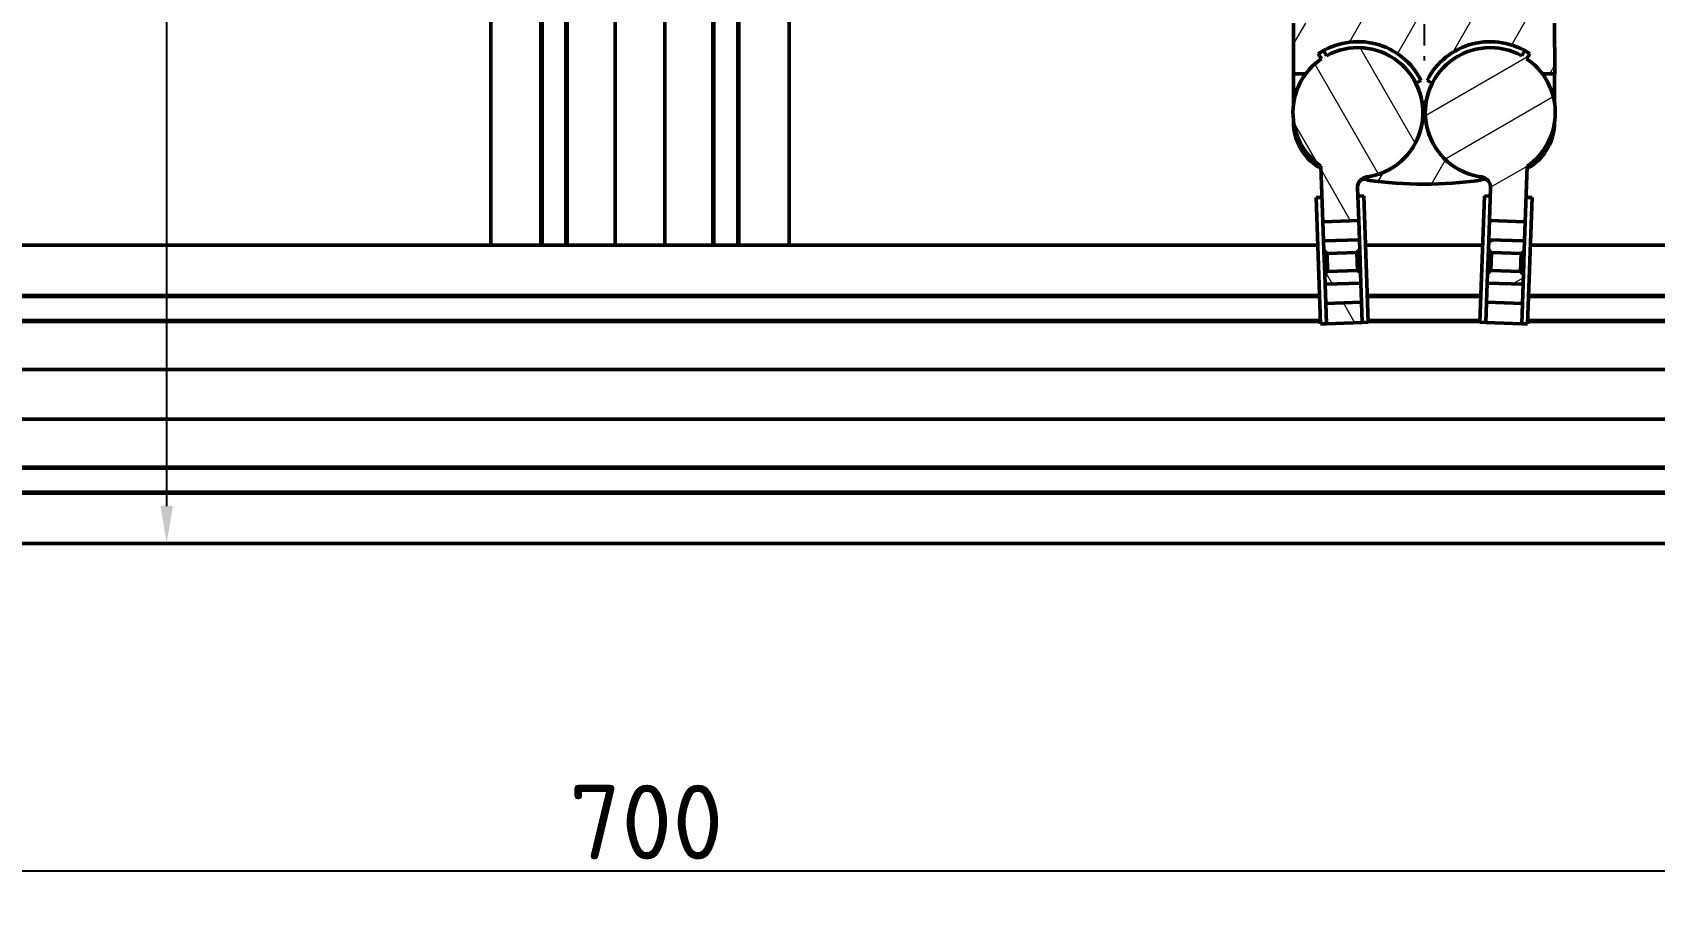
# Model space of a CAD drawing. Header units: millimetres. Extents: x 0 to 2376, y 0 to 1680.
# Drawn here: x 1552.1 to 1987.3, y 779.1 to 1016.9 of the extents above; entities that cross this region are included whole.
import ezdxf

# ---------------------------------------------------------------- set-up
doc = ezdxf.new("R2010")
doc.units = ezdxf.units.MM
doc.header["$LTSCALE"] = 4
doc.linetypes.add('CHAIN', pattern=[0.35429999999999995, 0.2362, -0.0295, 0.0591, -0.0295])
for name, color, linetype, lineweight in [('Centerline (ISO)', 7, 'Continuous', 25), ('Dimension (ISO)', 7, 'Continuous', 25), ('Hatch (ISO)', 7, 'Continuous', 18), ('Visible (ISO)', 7, 'Continuous', 50)]:
    doc.layers.add(name, color=color, linetype=linetype, lineweight=lineweight)
doc.styles.add('Note Text (DIN)', font='isocpeur.ttf')
doc.dimstyles.new('AA-DT', dxfattribs={"dimscale": 4, "dimtxt": 5, "dimasz": 2.5, "dimexe": 3.175, "dimexo": 0.7999999999999999, "dimgap": 0.7999999999999999, "dimtad": 1, "dimdec": 0, "dimrnd": 1e-08, "dimzin": 0, "dimtxsty": 'Note Text (DIN)', "dimcen": 0.09, "dimdle": 10, "dimclrd": 5, "dimclre": 5, "dimclrt": 256, "dimadec": 0, "dimazin": 0, "dimtfac": 1, "dimtmove": 0, "dimatfit": 3, "dimfxl": 1, "dimtolj": 1, "dimtzin": 0, "dimlwd": -1, "dimlwe": -1, "dimarcsym": 0})
pattern_1 = [(120.00017538262, (0, 0), (-10.99850319063437, -6.350033666493876), [])]
pattern_2 = [(30.00002221925499, (0, 0), (-6.350004265217327, 10.9985201655369), [])]

# ---------------------------------------------------------------- blocks, each defined once
blk = doc.blocks.new('*D9')
at = {"layer": 'Defpoints', "color": 0, "transparency": 16777216}
for p in [(1155.06517476316, 879.7663496102859), (2275.065174763145, 879.7663496102937), (1155.06517476316, 791.7663496102937)]:
    blk.add_point(p, dxfattribs=at)
at = {"layer": 'Dimension (ISO)', "color": 5, "transparency": 16777216}
for p, q in [((1155.06517476316, 876.5663496102859), (1155.06517476316, 779.0663496102936)), ((2275.065174763145, 876.5663496102936), (2275.065174763145, 779.0663496102936)), ((2265.065174763145, 791.7663496102937), (1165.06517476316, 791.7663496102937))]:
    blk.add_line(p, q, dxfattribs=at)
for points in [[(1165.06517476316, 793.4330162769603), (1165.06517476316, 790.099682943627), (1155.06517476316, 791.7663496102937)], [(2265.065174763145, 793.4330162769603), (2265.065174763145, 790.099682943627), (2275.065174763145, 791.7663496102937)]]:
    blk.add_solid(points, dxfattribs=at)
at = {"layer": 'Dimension (ISO)', "transparency": 16777216, "insert": (1696.065175364788, 814.9663496102937), "char_height": 20, "attachment_point": 1, "style": 'Note Text (DIN)'}
blk.add_mtext('\\A1;700', dxfattribs=at)
blk = doc.blocks.new('*D12')
at = {"layer": 'Defpoints', "color": 0, "transparency": 16777216}
for p in [(1675.065174763173, 1586.809514248938), (1675.065174763173, 1519.766349610336), (1155.06517476316, 957.3663496102849)]:
    blk.add_point(p, dxfattribs=at)
at = {"layer": 'Dimension (ISO)', "color": 5, "transparency": 16777216}
for p, q in [((1155.06517476316, 960.566349610285), (1155.06517476316, 1599.509514248938)), ((1675.065174763173, 1522.966349610336), (1675.065174763173, 1599.509514248938)), ((1165.06517476316, 1586.809514248938), (1665.065174763173, 1586.809514248938))]:
    blk.add_line(p, q, dxfattribs=at)
for points in [[(1165.06517476316, 1588.476180915605), (1165.06517476316, 1585.142847582271), (1155.06517476316, 1586.809514248938)], [(1665.065174763173, 1588.476180915605), (1665.065174763173, 1585.142847582271), (1675.065174763173, 1586.809514248938)]]:
    blk.add_solid(points, dxfattribs=at)
at = {"layer": 'Dimension (ISO)', "transparency": 16777216, "insert": (1396.065175364801, 1610.009514248938), "char_height": 20, "attachment_point": 1, "style": 'Note Text (DIN)'}
blk.add_mtext('\\A1;325', dxfattribs=at)
blk = doc.blocks.new('*D14')
at = {"layer": 'Defpoints', "color": 0, "transparency": 16777216}
for p in [(1588.079149700396, 1519.766349610337), (1741.625174763173, 1519.766349610337), (1588.079149700399, 879.7663496102894)]:
    blk.add_point(p, dxfattribs=at)
at = {"layer": 'Dimension (ISO)', "color": 5, "transparency": 16777216}
for p, q in [((1738.425174763173, 1519.766349610337), (1575.379149700396, 1519.766349610337)), ((1588.079149700396, 889.7663496102894), (1588.079149700396, 1509.766349610337))]:
    blk.add_line(p, q, dxfattribs=at)
for points in [[(1586.412483033729, 1509.766349610337), (1589.745816367062, 1509.766349610337), (1588.079149700396, 1519.766349610337)], [(1586.412483033729, 889.7663496102894), (1589.745816367062, 889.7663496102894), (1588.079149700396, 879.7663496102894)]]:
    blk.add_solid(points, dxfattribs=at)
at = {"layer": 'Dimension (ISO)', "transparency": 16777216, "insert": (1564.879149700395, 1179.766350243611), "char_height": 20, "attachment_point": 1, "rotation": 90, "style": 'Note Text (DIN)'}
blk.add_mtext('\\A1;400', dxfattribs=at)

msp = doc.modelspace()

# ---------------------------------------------------------------- hatches: boundary and pattern name
at = {"layer": 'Hatch (ISO)'}
h = msp.add_hatch(dxfattribs=at)
h.set_pattern_fill('ANSI31', color=256, scale=101.6, angle=14.999977780745, style=0)
h.set_pattern_definition([(59.99997778074501, (0, 0), (-10.9985201655369, 6.350004265217327), [])])
edge = h.paths.add_edge_path()
edge.add_line((1960.489115357102, 1019.366349610355), (1952.985174763147, 1019.366349610355))
edge.add_line((1952.985174763147, 1019.366349610355), (1952.985174763144, 1110.566349610355))
edge.add_line((1952.985174763144, 1110.566349610355), (1951.063674305205, 1110.566349610355))
edge.add_line((1951.063674305205, 1110.566349610355), (1951.063674305205, 1108.486349610355))
edge.add_line((1951.063674305205, 1108.486349610355), (1951.063674305205, 1108.006349610355))
edge.add_line((1951.063674305205, 1108.006349610355), (1950.786468034079, 1108.006349610355))
edge.add_line((1950.786468034079, 1108.006349610355), (1949.703192828521, 1108.006349610355))
edge.add_line((1949.703192828521, 1108.006349610354), (1948.055533441486, 1108.006349610354))
edge.add_line((1948.055533441486, 1108.006349610354), (1948.055533441487, 1098.695975524186))
edge.add_ellipse((1945.465174763144, 1098.566349610354), major_axis=(0.1296259138321219, -2.590358678342289), ratio=1, start_angle=264.2704246847469, end_angle=449.99999999999983, ccw=False)
edge.add_line((1942.874816084802, 1098.695975524186), (1942.874816084802, 1108.006349610354))
edge.add_line((1942.874816084802, 1108.006349610354), (1941.227156697767, 1108.006349610354))
edge.add_line((1941.227156697767, 1108.006349610354), (1940.143881492208, 1108.006349610354))
edge.add_line((1940.143881492208, 1108.006349610354), (1939.866675221082, 1108.006349610354))
edge.add_line((1939.866675221082, 1108.006349610354), (1939.866675221082, 1108.486349610354))
edge.add_line((1939.866675221082, 1108.486349610354), (1939.866675221082, 1110.566349610354))
edge.add_line((1939.866675221082, 1110.566349610354), (1932.970451060353, 1110.566349610354))
edge.add_line((1932.970451060353, 1110.566349610354), (1917.959898465935, 1110.566349610353))
edge.add_line((1917.959898465935, 1110.566349610353), (1911.063674305205, 1110.566349610353))
edge.add_line((1911.063674305205, 1110.566349610353), (1911.063674305205, 1108.486349610353))
edge.add_line((1911.063674305205, 1108.486349610353), (1911.063674305205, 1108.006349610353))
edge.add_line((1911.063674305205, 1108.006349610353), (1910.786468034079, 1108.006349610353))
edge.add_line((1910.786468034079, 1108.006349610353), (1909.703192828521, 1108.006349610353))
edge.add_line((1909.703192828521, 1108.006349610353), (1908.055533441486, 1108.006349610353))
edge.add_line((1908.055533441486, 1108.006349610353), (1908.055533441487, 1098.695975524185))
edge.add_ellipse((1905.465174763144, 1098.566349610353), major_axis=(0.1296259138319781, -2.590358678342294), ratio=1, start_angle=264.2704246847535, end_angle=449.9999999999999, ccw=False)
edge.add_line((1902.874816084802, 1098.695975524185), (1902.874816084802, 1108.006349610353))
edge.add_line((1902.874816084802, 1108.006349610353), (1901.227156697767, 1108.006349610353))
edge.add_line((1901.227156697767, 1108.006349610353), (1900.143881492209, 1108.006349610353))
edge.add_line((1900.143881492209, 1108.006349610353), (1899.866675221082, 1108.006349610353))
edge.add_line((1899.866675221082, 1108.006349610353), (1899.866675221082, 1108.486349610353))
edge.add_line((1899.866675221082, 1108.486349610353), (1899.866675221082, 1110.566349610353))
edge.add_line((1899.866675221082, 1110.566349610353), (1897.945174763144, 1110.566349610353))
edge.add_line((1897.945174763144, 1110.566349610353), (1897.945174763147, 1019.366349610353))
edge.add_line((1897.945174763147, 1019.366349610352), (1890.441234169192, 1019.366349610352))
edge.add_line((1890.441234169192, 1019.366349610352), (1890.441234169193, 1012.966349610352))
edge.add_line((1890.441234169193, 1012.966349610352), (1890.393234149037, 1012.966349610352))
edge.add_line((1890.393234149037, 1012.966349610352), (1890.393234149037, 1005.766349610352))
edge.add_line((1890.393234149037, 1005.766349610352), (1893.705403336442, 1005.766349610352))
edge.add_ellipse((1907.705174763148, 995.3663496103532), major_axis=(10.39999999999922, 13.99977142670563), ratio=1, start_angle=70.60752261244261, end_angle=90.00000000000023, ccw=False)
edge.add_line((1897.952850526617, 1009.824764875713), (1897.058141881064, 1011.151224991801))
edge.add_ellipse((1907.705174763147, 995.3663496103511), major_axis=(15.78487538144949, 10.64703288208283), ratio=1, start_angle=84.99999999999699, end_angle=90, ccw=False)
edge.add_ellipse((1907.705174763148, 995.3663496103502), major_axis=(16.65275922393693, 9.230775169489366), ratio=1, start_angle=358.00000000001677, end_angle=450.00000000000034, ccw=False)
edge.add_line((1924.669938983694, 1004.010328725395), (1923.244328544993, 1003.283943925812))
edge.add_ellipse((1907.705174763148, 995.3663496103529), major_axis=(7.917594315458727, -15.53915378184463), ratio=1, start_angle=341.4421351495239, end_angle=450, ccw=False)
edge.add_line((1910.265549830659, 978.1153183509275), (1910.265549830519, 977.2677662485204))
edge.add_ellipse((1925.465174763145, 1081.606349610354), major_axis=(104.3385833618334, -15.19962493262535), ratio=1, start_angle=269.9999999999999, end_angle=286.5766331886661)
edge.add_line((1940.664799695778, 977.2677662485216), (1940.664799695778, 978.1153183509288))
edge.add_ellipse((1943.225174763148, 995.3663496103542), major_axis=(-17.2510312594255, 2.560375067509534), ratio=1, start_angle=341.4421351495239, end_angle=450.0000000004529, ccw=False)
edge.add_line((1927.686020981303, 1003.283943925812), (1926.260410542601, 1004.010328725395))
edge.add_ellipse((1943.225174763149, 995.3663496103514), major_axis=(8.643979115043674, 16.96476422054742), ratio=1, start_angle=358.0000000000169, end_angle=450.0000000000001, ccw=False)
edge.add_ellipse((1943.225174763146, 995.3663496103477), major_axis=(16.65275922394146, -9.230775169490524), ratio=1, start_angle=84.99999999999778, end_angle=90.00000000000023, ccw=False)
edge.add_line((1953.872207645231, 1011.151224991802), (1952.977498999678, 1009.824764875714))
edge.add_ellipse((1943.225174763148, 995.3663496103545), major_axis=(14.45841526536002, -9.752324236529205), ratio=1, start_angle=70.60752261244272, end_angle=90.00000000000011, ccw=False)
edge.add_line((1957.224946189853, 1005.766349610355), (1960.537115377258, 1005.766349610355))
edge.add_line((1960.537115377258, 1005.766349610355), (1960.537115377258, 1012.966349610355))
edge.add_line((1960.537115377258, 1012.966349610355), (1960.489115357102, 1012.966349610355))
edge.add_line((1960.489115357102, 1012.966349610355), (1960.489115357102, 1019.366349610355))
h = msp.add_hatch(dxfattribs=at)
h.set_pattern_fill('ANSI31', color=256, scale=101.6, angle=75.00017538262, style=0)
h.set_pattern_definition(pattern_1)
edge = h.paths.add_edge_path()
edge.add_line((1898.321140084061, 966.0913766788302), (1907.915292023444, 966.4264118471746))
edge.add_line((1907.915292023444, 966.4264118471747), (1907.611094805993, 975.137480414038))
edge.add_ellipse((1910.489340387808, 975.237990964541), major_axis=(-0.1005105505030272, 2.878245581814628), ratio=1, start_angle=5.875213038301126, end_angle=90.00000000000011, ccw=False)
edge.add_ellipse((1907.705174763161, 995.3663496102682), major_axis=(17.27552041246276, 2.389559473120336), ratio=1, start_angle=270, end_angle=270.5669221112221)
edge.add_ellipse((1907.705174763149, 995.3663496103532), major_axis=(2.560375067509741, -17.25103125942527), ratio=0.9999999999999996, start_angle=0, end_angle=108.55786485048)
edge.add_ellipse((1907.705174763149, 995.3663496103532), major_axis=(15.53915378184437, 7.917594315458794), ratio=0.9999999999999998, start_angle=0, end_angle=91.99999999999768)
edge.add_line((1899.250094986053, 1010.619717302864), (1898.474399593657, 1012.019108834288))
edge.add_ellipse((1907.705174762976, 995.3663496106634), major_axis=(-16.65275922362493, -9.230775169318257), ratio=1, start_angle=270, end_angle=275.0000000000948)
edge.add_line((1897.058141881065, 1011.151224991801), (1897.952850526618, 1009.824764875712))
edge.add_ellipse((1907.705174763149, 995.3663496103532), major_axis=(-14.45841526535913, -9.75232423653071), ratio=1, start_angle=270, end_angle=289.3924773875585)
edge.add_ellipse((1907.705174763149, 995.3663496103532), major_axis=(-10.3999999999987, -13.99977142670623), ratio=1, start_angle=270.0000000000002, end_angle=361.9999999999939)
edge.add_line((1897.800095138892, 981.0121517004341), (1898.32114008406, 966.0913766788302))
h = msp.add_hatch(dxfattribs=at)
h.set_pattern_fill('ANSI31', color=256, scale=101.6, angle=-14.999977780745, style=0)
h.set_pattern_definition(pattern_2)
edge = h.paths.add_edge_path()
edge.add_line((1943.015057502854, 966.4264118471759), (1952.609209442238, 966.0913766788323))
edge.add_line((1952.609209442237, 966.0913766788321), (1953.130254387405, 981.0121517004361))
edge.add_ellipse((1943.225174763147, 995.3663496103545), major_axis=(14.35419790991841, 9.905079624257793), ratio=1, start_angle=269.9999999999999, end_angle=361.9999999999939)
edge.add_ellipse((1943.225174763147, 995.3663496103545), major_axis=(-10.3999999999998, 13.99977142670543), ratio=1, start_angle=269.9999999999998, end_angle=289.392477387558)
edge.add_line((1952.977498999677, 1009.824764875714), (1953.87220764523, 1011.151224991803))
edge.add_ellipse((1943.22517476332, 995.3663496106647), major_axis=(-15.78487538113813, 10.64703288190973), ratio=1, start_angle=270.0000000000001, end_angle=275.0000000000949)
edge.add_line((1952.455949932637, 1012.01910883429), (1951.680254540242, 1010.619717302866))
edge.add_ellipse((1943.225174763147, 995.3663496103545), major_axis=(-15.2533676925112, 8.455079777095479), ratio=1, start_angle=269.9999999999997, end_angle=361.9999999999974)
edge.add_ellipse((1943.225174763147, 995.3663496103545), major_axis=(-7.917594315457697, -15.53915378184491), ratio=1, start_angle=269.9999999999999, end_angle=378.5578648504801)
edge.add_ellipse((1943.225174763129, 995.3663496102345), major_axis=(17.25103125930539, -2.560375067490952), ratio=1, start_angle=270.0000000000001, end_angle=270.5669221112241)
edge.add_ellipse((1940.44100913849, 975.2379909645422), major_axis=(2.852838233264505, -0.394606151525956), ratio=1, start_angle=5.875213038301126, end_angle=90.00000000000358, ccw=False)
edge.add_line((1943.319254720304, 975.1374804140391), (1943.015057502854, 966.4264118471758))
h = msp.add_hatch(dxfattribs=at)
h.set_pattern_fill('ANSI31', color=256, scale=101.6, angle=75.00017538262, style=0)
h.set_pattern_definition(pattern_1)
edge = h.paths.add_edge_path()
edge.add_spline(control_points=[(1898.593111345556, 958.3031387489872), (1899.066072487245, 957.8617321732474), (1899.420574198431, 957.5306695901061)], knot_values=[0, 0, 0, 0.07074943082515035, 0.07074943082515035, 0.07074943082515035], weights=[1, 1.010386050460825, 1], degree=2, periodic=0)
edge.add_line((1899.420574198431, 957.5306695901061), (1907.415700814584, 957.8098655637264))
edge.add_spline(control_points=[(1907.415700814584, 957.8098655637264), (1907.746245219954, 958.1648504853549), (1908.187263284939, 958.6381739173315)], knot_values=[0, 0, 0, 0.07074943082515475, 0.07074943082515475, 0.07074943082515475], weights=[1, 1.010386049898846, 1], degree=2, periodic=0)
edge.add_line((1908.187263284939, 958.6381739173315), (1908.09609645175, 961.2488504435254))
edge.add_line((1908.09609645175, 961.2488504435254), (1898.501944512367, 960.913815275181))
edge.add_line((1898.501944512367, 960.9138152751812), (1898.593111345556, 958.3031387489873))
h = msp.add_hatch(dxfattribs=at)
h.set_pattern_fill('ANSI31', color=256, scale=101.6, angle=-14.999977780745, style=0)
h.set_pattern_definition(pattern_2)
edge = h.paths.add_edge_path()
edge.add_spline(control_points=[(1951.509775327867, 957.5306695901081), (1951.864277038919, 957.8617321731246), (1952.337238180743, 958.3031387489892)], knot_values=[0, 0, 0, 0.07074943082515506, 0.07074943082515506, 0.07074943082515506], weights=[1, 1.010386050706885, 1], degree=2, periodic=0)
edge.add_line((1952.337238180743, 958.3031387489892), (1952.428405013932, 960.9138152751831))
edge.add_line((1952.428405013932, 960.9138152751831), (1942.834253074548, 961.2488504435267))
edge.add_line((1942.834253074548, 961.2488504435266), (1942.74308624136, 958.6381739173328))
edge.add_spline(control_points=[(1942.74308624136, 958.6381739173328), (1943.184104306209, 958.1648504855015), (1943.514648711714, 957.8098655637277)], knot_values=[0, 0, 0, 0.07074943082515506, 0.07074943082515506, 0.07074943082515506], weights=[1, 1.010386049641645, 1], degree=2, periodic=0)
edge.add_line((1943.514648711714, 957.8098655637277), (1951.509775327867, 957.5306695901081))
h = msp.add_hatch(dxfattribs=at)
h.set_pattern_fill('ANSI31', color=256, scale=101.6, angle=75.00017538262, style=0)
h.set_pattern_definition(pattern_1)
edge = h.paths.add_edge_path()
edge.add_spline(control_points=[(1899.587847265829, 952.7405956647083), (1899.257302860911, 952.3856107435652), (1898.816284795474, 951.9122873111031)], knot_values=[0, 0, 0, 0.07074943082515035, 0.07074943082515035, 0.07074943082515035], weights=[1, 1.010386050188989, 1], degree=2, periodic=0)
edge.add_line((1898.816284795474, 951.9122873111031), (1898.907451628663, 949.3016107849094))
edge.add_line((1898.907451628663, 949.3016107849096), (1908.501603568046, 949.636645953254))
edge.add_line((1908.501603568046, 949.6366459532538), (1908.410436734857, 952.2473224794477))
edge.add_spline(control_points=[(1908.410436734858, 952.2473224794476), (1907.937475593016, 952.6887290553287), (1907.582973881982, 953.0197916383287)], knot_values=[0, 0, 0, 0.07074943082515475, 0.07074943082515475, 0.07074943082515475], weights=[1, 1.010386050714864, 1], degree=2, periodic=0)
edge.add_line((1907.582973881982, 953.0197916383287), (1899.587847265829, 952.7405956647083))
h = msp.add_hatch(dxfattribs=at)
h.set_pattern_fill('ANSI31', color=256, scale=101.6, angle=-14.999977780745, style=0)
h.set_pattern_definition(pattern_2)
edge = h.paths.add_edge_path()
edge.add_spline(control_points=[(1952.114064730825, 951.9122873111052), (1951.673046664791, 952.3856107442076), (1951.34250226047, 952.7405956647102)], knot_values=[0, 0, 0, 0.07074943082515506, 0.07074943082515506, 0.07074943082515506], weights=[1, 1.010386050745456, 1], degree=2, periodic=0)
edge.add_line((1951.34250226047, 952.7405956647102), (1943.347375644317, 953.0197916383299))
edge.add_spline(control_points=[(1943.347375644317, 953.0197916383299), (1942.992873931996, 952.6887290541281), (1942.519912791442, 952.2473224794488)], knot_values=[0, 0, 0, 0.07074943082515506, 0.07074943082515506, 0.07074943082515506], weights=[1, 1.010386049679973, 1], degree=2, periodic=0)
edge.add_line((1942.519912791442, 952.2473224794488), (1942.428745958253, 949.6366459532551))
edge.add_line((1942.428745958253, 949.6366459532551), (1952.022897897636, 949.3016107849114))
edge.add_line((1952.022897897636, 949.3016107849114), (1952.114064730825, 951.9122873111052))
h = msp.add_hatch(dxfattribs=at)
h.set_pattern_fill('ANSI31', color=256, scale=101.6, angle=75.00017538262, style=0)
h.set_pattern_definition(pattern_1)
h.paths.add_polyline_path([(1908.682407996353, 944.4590845496045), (1899.088256056969, 944.1240493812603), (1899.277049816436, 938.7177034669321), (1908.87120175582, 939.0527386352765)])
h = msp.add_hatch(dxfattribs=at)
h.set_pattern_fill('ANSI31', color=256, scale=101.6, angle=-14.999977780745, style=0)
h.set_pattern_definition(pattern_2)
h.paths.add_polyline_path([(1951.84209346933, 944.1240493812622), (1942.247941529947, 944.4590845496059), (1942.05914777048, 939.0527386352777), (1951.653299709864, 938.7177034669342)])

# ---------------------------------------------------------------- linework, layer by layer
at = {"layer": 'Centerline (ISO)', "linetype": 'CHAIN', "ltscale": 23.99096870422363}
msp.add_line((1925.465174763133, 1384.55911050467), (1925.465174763147, 1009.366349610354), dxfattribs=at)
at = {"layer": 'Visible (ISO)'}
for p, q in [((1675.065174763173, 1519.766349610336), (1675.065174763176, 959.7663496103405)), ((1688.505174763173, 1519.766349610336), (1688.505174763176, 959.7663496103405)), ((1688.825174763173, 1519.766349610336), (1688.825174763176, 959.7663496103405)), ((1695.225174763173, 1519.766349610336), (1695.225174763176, 959.7663496103405)), ((1695.545174763173, 1519.766349610336), (1695.545174763176, 959.7663496103405)), ((1708.425174763173, 1519.766349610336), (1708.425174763176, 959.7663496103406)), ((1721.705174763172, 1519.766349610336), (1721.705174763175, 959.7663496103407)), ((1734.585174763172, 1519.766349610336), (1734.585174763175, 959.7663496103406)), ((1734.905174763171, 1519.766349610336), (1734.905174763175, 959.7663496103406)), ((1741.305174763171, 1519.766349610336), (1741.305174763175, 959.766349610341)), ((1741.625174763172, 1519.766349610336), (1741.625174763175, 959.766349610341)), ((1755.065174763173, 1209.446349610331), (1755.065174763174, 959.7663496103411)), ((1890.441234169193, 1019.366349610353), (1890.441234169193, 1012.966349610353)), ((1960.489115357102, 1012.966349610356), (1960.489115357101, 1019.366349610356)), ((1890.441234169193, 1012.966349610353), (1890.393234149037, 1012.966349610353)), ((1890.393234149037, 1012.966349610353), (1890.393234149037, 1005.766349610353)), ((1897.952850526618, 1009.824764875713), (1897.058141881064, 1011.151224991801)), ((1897.058141881065, 1011.151224991801), (1897.952850526618, 1009.824764875712)), ((1899.250094986052, 1010.619717302864), (1898.474399593657, 1012.019108834288)), ((1952.455949932637, 1012.01910883429), (1951.680254540242, 1010.619717302866)), ((1953.87220764523, 1011.151224991803), (1952.977498999677, 1009.824764875715)), ((1952.977498999676, 1009.824764875714), (1953.87220764523, 1011.151224991803)), ((1960.537115377258, 1012.966349610356), (1960.489115357102, 1012.966349610356)), ((1960.537115377258, 1005.766349610356), (1960.537115377258, 1012.966349610356)), ((1890.393234149037, 1005.766349610353), (1893.705403336442, 1005.766349610353)), ((1890.449734361472, 997.8968389986265), (1890.449734361472, 1005.766349610353)), ((1957.224946189853, 1005.766349610356), (1960.537115377258, 1005.766349610356)), ((1960.480615164823, 1005.766349610356), (1960.480615164823, 997.8968389986292)), ((1924.669938983694, 1004.010328725396), (1923.244328544992, 1003.283943925812)), ((1927.686020981303, 1003.283943925813), (1926.260410542601, 1004.010328725396)), ((1890.449734361473, 991.844160537572), (1890.449734361473, 992.8358602220804)), ((1960.480615164824, 992.8358602220829), (1960.480615164824, 991.8441605375745)), ((1897.800095138892, 981.0121517004342), (1898.32114008406, 966.0913766788303)), ((1952.609209442237, 966.0913766788324), (1953.130254387404, 981.0121517004361)), ((1907.915292023443, 966.4264118471748), (1907.611094805993, 975.137480414038)), ((1910.265549830659, 978.1153183509286), (1910.26554983052, 977.2677662485216)), ((1940.664799695777, 977.2677662485227), (1940.664799695638, 978.1153183509298)), ((1943.319254720304, 975.1374804140394), (1943.015057502854, 966.426411847176)), ((1896.494233565056, 972.5612011246959), (1898.093258888287, 972.6170403194199)), ((1897.678024493206, 938.6618642722084), (1896.494233565056, 972.5612011246959)), ((1907.68741082767, 972.9520754877643), (1909.2864361509, 973.0079146824883)), ((1909.2864361509, 973.0079146824883), (1910.47022707905, 939.1085778300009)), ((1940.46012244725, 939.108577830002), (1941.643913375397, 973.0079146824896)), ((1943.242938698628, 972.9520754877656), (1941.643913375397, 973.0079146824894)), ((1954.436115961242, 972.5612011246981), (1952.837090638011, 972.617040319422)), ((1954.436115961242, 972.5612011246981), (1953.252325033094, 938.6618642722103)), ((1898.321140084061, 966.0913766788303), (1907.915292023443, 966.4264118471748)), ((1907.915292023443, 966.4264118471748), (1908.09609645175, 961.2488504435255)), ((1942.834253074549, 961.2488504435269), (1943.015057502854, 966.426411847176)), ((1943.015057502854, 966.426411847176), (1952.609209442237, 966.0913766788324)), ((1898.501944512367, 960.9138152751812), (1898.321140084061, 966.0913766788303)), ((1952.609209442237, 966.0913766788324), (1952.428405013932, 960.9138152751831)), ((1675.065174763189, 959.7663496102883), (1155.06517476316, 959.7663496102848)), ((1675.065174763175, 959.7663496103405), (1677.465174763176, 959.7663496103405)), ((1688.505174763175, 959.7663496103405), (1677.465174763175, 959.7663496103404)), ((1688.825174763176, 959.7663496103405), (1688.505174763176, 959.7663496103405)), ((1695.225174763176, 959.7663496103405), (1688.825174763176, 959.7663496103405)), ((1695.545174763176, 959.7663496103405), (1695.225174763176, 959.7663496103405)), ((1706.825174763176, 959.7663496103406), (1695.545174763176, 959.7663496103405)), ((1706.825174763175, 959.7663496103406), (1708.425174763175, 959.7663496103406)), ((1721.705174763188, 959.7663496102888), (1708.425174763189, 959.7663496102888)), ((1721.705174763174, 959.7663496103407), (1723.305174763174, 959.7663496103407)), ((1734.585174763175, 959.7663496103407), (1723.305174763175, 959.7663496103407)), ((1734.905174763175, 959.7663496103407), (1734.585174763175, 959.7663496103407)), ((1741.305174763175, 959.766349610341), (1734.905174763175, 959.7663496103407)), ((1741.625174763175, 959.766349610341), (1741.305174763175, 959.766349610341)), ((1752.665174763175, 959.766349610341), (1741.625174763175, 959.766349610341)), ((1752.665174763174, 959.766349610341), (1755.065174763174, 959.766349610341)), ((1896.941039625462, 959.76634961029), (1755.065174763188, 959.7663496102891)), ((1908.09609645175, 961.2488504435255), (1898.501944512367, 960.9138152751813)), ((1898.501944512367, 960.9138152751812), (1898.593111345556, 958.3031387489875)), ((1898.816284795474, 951.9122873111035), (1898.593111345555, 958.3031387489875)), ((1899.420574198431, 957.5306695901064), (1907.415700814584, 957.8098655637267)), ((1899.587847265829, 952.7405956647085), (1899.420574198432, 957.5306695901064)), ((1907.582973881982, 953.0197916383288), (1907.415700814584, 957.8098655637267)), ((1908.187263284939, 958.6381739173318), (1908.09609645175, 961.2488504435255)), ((1908.187263284939, 958.6381739173318), (1908.410436734858, 952.2473224794477)), ((1941.181507733792, 959.7663496102904), (1909.748841792487, 959.76634961029)), ((1942.519912791442, 952.2473224794489), (1942.74308624136, 958.638173917333)), ((1942.834253074548, 961.248850443527), (1942.74308624136, 958.638173917333)), ((1952.428405013932, 960.9138152751832), (1942.834253074548, 961.2488504435269)), ((1943.514648711714, 957.809865563728), (1943.347375644317, 953.0197916383302)), ((1943.514648711714, 957.809865563728), (1951.509775327867, 957.5306695901082)), ((1951.509775327867, 957.5306695901082), (1951.34250226047, 952.7405956647103)), ((1952.337238180743, 958.3031387489893), (1952.114064730825, 951.9122873111053)), ((1952.337238180743, 958.3031387489893), (1952.428405013932, 960.9138152751832)), ((2275.065174763145, 959.7663496102925), (1953.989309900816, 959.7663496102904)), ((1898.816284795474, 951.9122873111035), (1898.907451628663, 949.3016107849097)), ((1898.907451628663, 949.3016107849097), (1908.501603568046, 949.6366459532542)), ((1899.088256056969, 944.1240493812604), (1898.907451628663, 949.3016107849097)), ((1907.582973881981, 953.0197916383288), (1899.587847265829, 952.7405956647085)), ((1908.501603568046, 949.6366459532542), (1908.410436734857, 952.2473224794477)), ((1908.501603568046, 949.636645953254), (1908.682407996353, 944.4590845496048)), ((1942.247941529947, 944.459084549606), (1942.428745958253, 949.6366459532553)), ((1942.519912791442, 952.2473224794492), (1942.428745958253, 949.6366459532553)), ((1942.428745958253, 949.6366459532553), (1952.022897897636, 949.3016107849116)), ((1951.34250226047, 952.7405956647106), (1943.347375644317, 953.0197916383303)), ((1952.022897897636, 949.3016107849115), (1951.84209346933, 944.1240493812622)), ((1952.022897897636, 949.3016107849116), (1952.114064730825, 951.9122873111054)), ((1897.410374767432, 946.3263496102904), (1155.06517476316, 946.3263496102853)), ((1897.421549413669, 946.0063496102903), (1155.06517476316, 946.0063496102852)), ((1940.712172591823, 946.3263496102907), (1910.218176934457, 946.3263496102904)), ((1940.700997945586, 946.0063496102906), (1910.229351580694, 946.0063496102903)), ((2275.065174763145, 946.0063496102929), (1953.508800112611, 946.0063496102907)), ((2275.065174763145, 946.3263496102927), (1953.519974758848, 946.3263496102905)), ((1908.682407996353, 944.4590845496048), (1899.088256056969, 944.1240493812604)), ((1899.088256056969, 944.1240493812604), (1899.277049816436, 938.7177034669323)), ((1908.87120175582, 939.0527386352767), (1908.682407996353, 944.4590845496049)), ((1942.247941529947, 944.4590845496061), (1942.05914777048, 939.0527386352779)), ((1951.84209346933, 944.1240493812625), (1942.247941529947, 944.4590845496061)), ((1951.653299709863, 938.7177034669343), (1951.84209346933, 944.1240493812625)), ((1897.645042338416, 939.6063496102902), (1155.06517476316, 939.6063496102851)), ((1897.656216984654, 939.2863496102904), (1155.06517476316, 939.2863496102852)), ((1897.678024493206, 938.6618642722084), (1899.277049816436, 938.7177034669323)), ((1899.277049816436, 938.7177034669323), (1908.87120175582, 939.0527386352767)), ((1908.87120175582, 939.0527386352767), (1910.47022707905, 939.1085778300009)), ((1940.477505020839, 939.6063496102904), (1910.452844505441, 939.6063496102903)), ((1940.466330374602, 939.2863496102906), (1910.464019151679, 939.2863496102904)), ((1942.05914777048, 939.0527386352779), (1940.46012244725, 939.108577830002)), ((1942.05914777048, 939.0527386352779), (1951.653299709863, 938.7177034669343)), ((1953.252325033094, 938.6618642722103), (1951.653299709863, 938.7177034669344)), ((2275.065174763145, 939.2863496102929), (1953.274132541626, 939.2863496102907)), ((2275.065174763145, 939.6063496102927), (1953.285307187864, 939.6063496102906)), ((2275.065174763145, 926.4063496102926), (1155.06517476316, 926.4063496102849)), ((2275.065174763145, 913.1263496102935), (1155.06517476316, 913.1263496102858)), ((2275.065174763145, 900.2463496102935), (1155.06517476316, 900.2463496102858)), ((2275.065174763145, 899.9263496102934), (1155.06517476316, 899.9263496102857)), ((2275.065174763145, 893.5263496102934), (1155.06517476316, 893.5263496102857)), ((2275.065174763145, 893.2063496102932), (1155.06517476316, 893.2063496102854)), ((2275.065174763145, 879.7663496102938), (1155.06517476316, 879.766349610286))]:
    msp.add_line(p, q, dxfattribs=at)
for centre, radius, start, end in [((1907.705174763148, 995.3663496103512), 19.04000000000181, 27.00000000001007, 123.9999999999965), ((1943.225174763148, 995.3663496103525), 19.04000000000185, 56.00000000000774, 152.9999999999941), ((1907.705174763149, 995.3663496103532), 17.43999999999969, 124.0000000000041, 235.3924773875564), ((1907.705174763148, 995.3663496103538), 17.43999999999983, 124.0000000000017, 143.392477387559), ((1907.705174762976, 995.3663496106626), 19.03999999964704, 118.9999999999984, 124.0000000000927), ((1907.705174763149, 995.3663496103532), 17.43999999999972, 277.8752130383036, 119.0000000000017), ((1943.225174763147, 995.3663496103545), 17.43999999999971, 61.00000000000346, 262.1247869617011), ((1943.22517476332, 995.3663496106639), 19.03999999964704, 55.99999999991087, 61.00000000000618), ((1943.225174763147, 995.3663496103552), 17.43999999999984, 36.60752261244527, 56.00000000000193), ((1943.225174763147, 995.3663496103545), 17.43999999999969, 304.607522612448, 56.00000000000036), ((1907.705174763148, 995.3663496103538), 17.43999999999984, 278.442135149528, 27.00000000000462), ((1943.225174763147, 995.3663496103552), 17.43999999999987, 153.0000000000008, 261.5578648504767), ((1904.809174763146, 992.9241935698047), 14.39999999999805, 184.3013541069775, 240.981496249062), ((1946.12117476315, 992.9241935698062), 14.39999999999807, 299.018503750942, 355.698645893027), ((1910.489340387808, 975.237990964541), 2.879999999999618, 97.87521303829358, 181.9999999999957), ((1925.465174763145, 1081.606349610354), 105.326915337988, 260.9188011810466, 261.7027313270334), ((1925.465174763145, 1081.606349610354), 105.4398813355103, 261.711683405669, 278.2883165943351), ((1925.465174763145, 1081.606349610354), 105.3269153379879, 278.2972686729709, 279.0811988189576), ((1940.44100913849, 975.2379909645422), 2.879999999999618, 358.0000000000073, 82.1247869617068)]:
    msp.add_arc(centre, radius, start, end, dxfattribs=at)
for points, weights in [([(1898.593111345556, 958.3031387489873), (1899.066072487245, 957.8617321732476), (1899.420574198431, 957.5306695901064)], [1, 1.010386050460825, 1]), ([(1907.415700814584, 957.8098655637267), (1907.746245219954, 958.1648504853553), (1908.187263284939, 958.6381739173318)], [1, 1.010386049898846, 1]), ([(1942.74308624136, 958.638173917333), (1943.184104306209, 958.1648504855016), (1943.514648711714, 957.809865563728)], [1, 1.010386049641645, 1]), ([(1951.509775327867, 957.5306695901082), (1951.864277038919, 957.8617321731247), (1952.337238180743, 958.3031387489893)], [1, 1.010386050706885, 1]), ([(1899.587847265829, 952.7405956647085), (1899.257302860911, 952.3856107435654), (1898.816284795474, 951.9122873111035)], [1, 1.010386050188989, 1]), ([(1908.410436734857, 952.2473224794478), (1907.937475593016, 952.6887290553291), (1907.582973881981, 953.0197916383288)], [1, 1.010386050714864, 1]), ([(1943.347375644317, 953.0197916383302), (1942.992873931996, 952.6887290541283), (1942.519912791442, 952.2473224794489)], [1, 1.010386049679973, 1]), ([(1952.114064730825, 951.9122873111053), (1951.673046664791, 952.3856107442078), (1951.34250226047, 952.7405956647103)], [1, 1.010386050745456, 1])]:
    msp.add_rational_spline(points, weights, degree=2, dxfattribs=at)

# ---------------------------------------------------------------- dimensions: what is measured, and where the dimension line sits
at = {"layer": 'Dimension (ISO)', "color": 5, "true_color": 0x0000ff}
for base, p1, p2, angle, override, picture, middle in [((1675.065174763173, 1586.809514248938), (1155.06517476316, 957.3663496102849), (1675.065174763173, 1519.766349610336), 180, {"dimgap": 0.7999999999999999, "dimdec": 0, "dimlfac": 0.625, "dimtol": 0, "dimlim": 0, "dimtp": 0, "dimtm": -0, "dimtdec": 2, "dimtofl": 0, "dimatfit": 1}, '*D12', (1415.065174763166, 1586.809514248938)), ((1588.079149700396, 1519.766349610337), (1588.079149700398, 879.7663496102889), (1741.625174763172, 1519.766349610337), 90, {"dimgap": 0.7999999999999999, "dimdec": 0, "dimlfac": 0.625, "dimse1": 1, "dimtol": 0, "dimlim": 0, "dimtp": 0, "dimtm": -0, "dimtdec": 2, "dimtofl": 0, "dimatfit": 1}, '*D14', (1588.079149700395, 1199.766349610312)), ((1155.06517476316, 791.7663496102937), (2275.065174763145, 879.7663496102937), (1155.06517476316, 879.7663496102859), 180, {"dimgap": 0.7999999999999999, "dimdec": 0, "dimlfac": 0.625, "dimtol": 0, "dimlim": 0, "dimtp": 0, "dimtm": -0, "dimtdec": 2, "dimtofl": 0, "dimatfit": 1}, '*D9', (1715.065174763153, 791.7663496102937))]:
    dim = msp.add_linear_dim(base=base, p1=p1, p2=p2, angle=angle, dimstyle='AA-DT', override=override, dxfattribs=at)
    dim.commit()
    dim.dimension.update_dxf_attribs({"geometry": picture, "text_midpoint": middle, "dimtype": 160})

doc.saveas('drawing.dxf')
